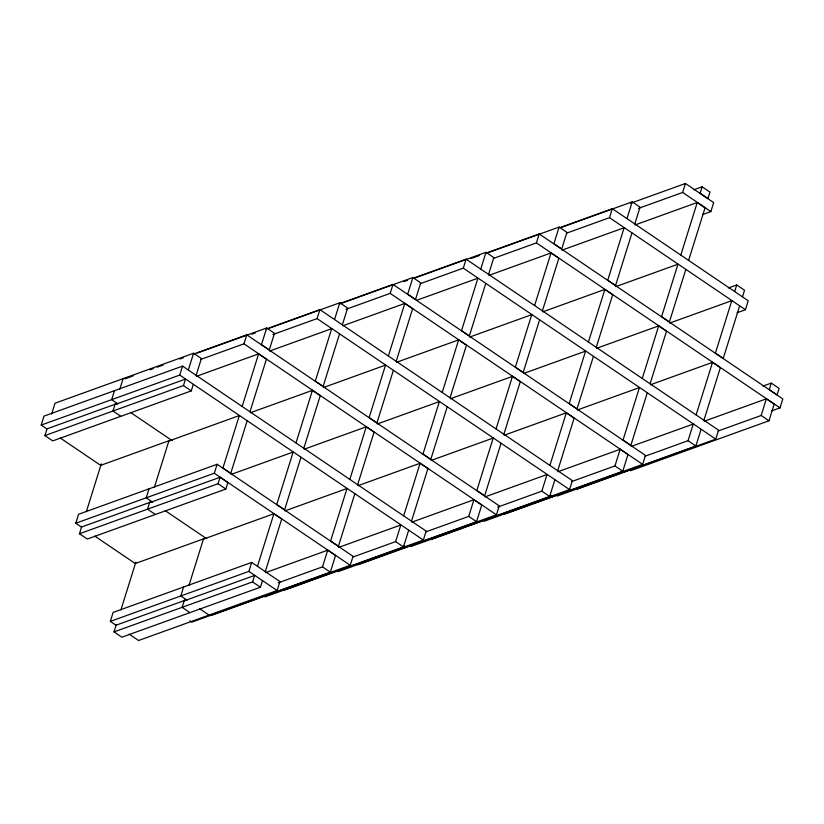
<?xml version="1.0" encoding="UTF-8"?>
<svg xmlns="http://www.w3.org/2000/svg" width="824" height="824" viewBox="0 0 824 824"><rect width="100%" height="100%" fill="white"/><g stroke="black" fill="none" stroke-linecap="round" stroke-linejoin="round"><path stroke-width="1.24" d="M117.317 403.472L46.855 428.902L41.2 425.081L44.002 416.11L182.557 366.113L426.142 531.089L423.351 540.06L284.795 590.056M193.3 384.406L191.281 390.885L52.726 440.892L44.898 435.587L47.143 428.398M51.644 414.019L55.012 403.224L193.568 353.228L201.386 358.522L196.184 375.178M114.464 390.679L111.662 399.65L118.048 403.966M151.884 501.631L81.421 527.061L75.767 523.24L78.568 514.269L217.124 464.273L353.033 556.324L350.241 565.285L211.686 615.291M115.236 403.822L112.991 411.011L120.819 416.316M119.727 389.443L123.095 378.659M149.577 502.702L220.049 477.271L227.867 482.565L225.848 489.044L87.293 539.04L79.465 533.746L81.761 526.392M86.365 511.673L101.3 463.84M41.2 425.081L179.756 375.075L182.557 366.113M149.031 488.838L146.229 497.809L152.605 502.125M44.898 435.587L183.453 385.581L185.482 379.112L115.01 404.543M188.366 369.883L193.568 353.228M186.451 599.79L115.978 625.22L110.334 621.389L113.135 612.428L251.691 562.421L279.933 581.548L277.132 590.52L138.576 640.516L129.224 634.192M149.855 501.816L147.558 509.17L155.386 514.475M154.366 487.375L169.013 440.5M262.434 580.724L260.415 587.203L121.859 637.199L114.031 631.905L116.328 624.561M120.922 609.863L135.836 562.123M200.974 359.346L243.976 343.824L246.778 334.863L499.251 505.864L496.45 514.825L357.894 564.831M75.767 523.24L214.322 473.233L217.124 464.273M183.597 586.997L180.796 595.958L187.079 600.212M79.465 533.746L218.02 483.739L220.049 477.271M242.194 406.345L258.592 353.877L266.409 359.182L250.022 411.65M266.677 327.993L261.466 344.648L269.293 349.953L274.495 333.287L266.677 327.993L197.4 352.991M184.422 599.985L182.125 607.329L189.942 612.634M188.933 585.524L203.538 538.772M247.138 420.868L230.751 473.337L222.933 468.042L239.321 415.574L168.848 441.005M272.888 334.544L317.086 318.6L319.887 309.628L572.361 480.629L569.559 489.6L431.003 539.596M110.334 621.389L248.889 571.393L251.691 562.421M114.031 631.905L252.587 581.899L254.616 575.43L184.143 600.861M257.5 566.201L273.887 513.733L281.705 519.027L265.318 571.495M296.032 442.807L312.43 390.349L320.248 395.644L303.86 448.112M334.575 319.424L339.787 302.769L347.604 308.063L342.403 324.718M300.976 457.341L284.589 509.798L276.761 504.504L293.159 452.036L231.05 474.449M339.519 333.947L323.132 386.415L315.304 381.121L331.701 328.652L269.592 351.065M345.998 309.319L390.195 293.365L392.997 284.404L645.47 455.404L642.669 464.365L504.113 514.372M278.327 582.805L322.514 566.85L327.725 550.195L335.543 555.489L330.342 572.155L191.786 622.161L189.829 620.832M349.87 479.269L366.258 426.811L374.086 432.106L357.698 484.574M388.413 355.886L404.8 303.417L412.628 308.722L396.241 361.18M412.886 277.534L407.684 294.189L415.512 299.493L420.714 282.828L412.886 277.534L340.034 303.829M354.814 493.803L338.427 546.271L330.599 540.966L346.997 488.498L284.888 510.911M393.357 370.409L376.97 422.877L369.142 417.583L385.529 365.114L323.43 387.527M420.302 283.652L463.304 268.13L466.106 259.169L718.579 430.169L715.778 439.13L577.222 489.137M352.631 557.137L395.623 541.625L400.825 524.97L338.726 547.383M403.709 515.742L420.096 463.273L427.924 468.568L411.537 521.036M442.251 392.348L458.638 339.879L466.466 345.184L450.079 397.652M480.794 268.964L485.995 252.309L493.823 257.603L488.622 274.258M264.895 596.926L403.451 546.92L408.653 530.265M447.195 406.881L430.808 459.339L422.98 454.045L439.367 401.576L377.268 423.989M485.738 283.487L469.35 335.955L461.522 330.661L477.91 278.193L417.006 300.173M493.401 258.427L536.414 242.905L539.205 233.944L782.8 398.919L779.998 407.89L771.635 410.908M425.74 531.913L468.732 516.391L473.934 499.735L481.762 505.03L476.56 521.695L338.005 571.691L336.048 570.373M496.089 428.81L512.476 376.352L520.304 381.646L503.917 434.114M534.632 305.426L551.019 252.958L558.847 258.262L542.46 310.72M559.105 227.074L553.903 243.729L561.731 249.033L566.933 232.368L559.105 227.074L486.253 253.37M501.033 443.343L484.646 495.801L476.818 490.507L493.205 438.038L431.107 460.451M539.576 319.949L523.188 372.417L515.361 367.123L531.748 314.655L469.649 337.067M566.51 233.192L609.523 217.67L612.314 208.709L748.233 300.76L745.432 309.731L737.068 312.749M497.655 507.11L541.842 491.166L547.043 474.5L484.945 496.923M549.927 465.282L566.315 412.814L574.143 418.108L557.755 470.576M588.47 341.888L604.857 289.42L612.685 294.724L596.298 347.192M627.013 218.504L632.214 201.839L640.042 207.143L634.83 223.798M411.114 546.466L549.67 496.46L554.871 479.805M593.414 356.411L577.027 408.879L569.199 403.585L585.586 351.117L523.487 373.529M631.957 233.027L615.559 285.495L607.741 280.201L624.129 227.733L562.019 250.146M638.425 208.4L682.622 192.445L685.424 183.484L713.666 202.611L710.865 211.572L702.501 214.59M571.959 481.453L614.951 465.931L620.153 449.276L627.981 454.57L622.769 471.235L484.213 521.231M642.308 378.35L658.695 325.892L666.523 331.186L650.126 383.654M680.851 254.966L697.238 202.498L705.056 207.803L688.668 260.26M702.141 186.801L700.122 193.269L707.94 198.574L709.969 192.095L702.141 186.801L693.787 189.819M647.252 392.883L630.865 445.341L623.037 440.047L639.424 387.579L577.325 409.992M685.795 269.489L669.397 321.957L661.579 316.663L677.967 264.195L615.858 286.608M645.068 456.218L688.061 440.706L693.262 424.041L631.153 446.454M696.146 414.822L712.533 362.354L720.361 367.648L703.964 420.116M734.689 291.428L736.707 284.96L744.536 290.254L742.506 296.733M555.366 494.678L557.323 496.007L695.878 446L701.09 429.345M739.622 305.951L723.235 358.419L715.417 353.125L731.805 300.657L669.696 323.07M718.168 430.993L761.17 415.471L766.371 398.816L774.189 404.11L768.988 420.776L630.432 470.772M771.274 383.108L769.256 389.587L777.073 394.881L779.102 388.413L771.274 383.108L762.921 386.126M124.939 378.834L133.303 375.816M150.02 369.78L153.604 368.483M157.188 367.195L163.162 365.042M179.879 359.007L183.464 357.709M194.217 353.826L246.778 334.863M251.794 334.204L255.378 332.906M266.131 329.034L319.887 309.628M269.314 328.199L339.787 302.769M339.241 303.798L392.997 284.404M403.987 281.592L407.571 280.294M413.545 278.141L466.106 259.169M415.533 277.739L485.995 252.309M471.122 258.509L479.486 255.492M485.46 253.339L539.205 233.944M559.754 227.682L612.314 208.709M561.752 227.27L632.214 201.839M630.473 203.312L685.424 183.484M196.483 376.29L258.592 353.877M342.702 325.83L404.8 303.417M488.92 275.371L551.019 252.958M635.129 224.911L697.238 202.498M171.155 439.934L100.683 465.364L60.224 437.966M250.321 412.762L312.43 390.349M396.54 362.303L458.638 339.879M542.759 311.832L604.857 289.42M728.354 287.978L736.707 284.96M304.159 449.224L366.258 426.811M450.378 398.764L512.476 376.352M596.586 348.305L658.695 325.892M205.722 538.093L135.249 563.523L94.791 536.125M203.415 539.164L273.887 513.733M357.997 485.686L420.096 463.273M504.216 435.227L566.315 412.814M650.424 384.767L712.533 362.354M265.616 572.608L327.725 550.195M411.835 522.148L473.934 499.735M558.054 471.688L620.153 449.276M704.263 421.229L766.371 398.816M682.622 192.445L710.865 211.572M609.523 217.67L745.432 309.731M536.414 242.905L779.998 407.89M761.17 415.471L768.988 420.776M463.304 268.13L715.778 439.13M688.061 440.706L695.878 446M390.195 293.365L642.669 464.365M614.951 465.931L622.769 471.235M317.086 318.6L569.559 489.6M550.35 495.337L552.307 496.666M541.842 491.166L549.67 496.46M243.976 343.824L496.45 514.825M468.732 516.391L476.56 521.695M179.756 375.075L423.351 540.06M183.453 385.581L191.281 390.885M404.131 545.797L406.088 547.126M395.623 541.625L403.451 546.92M130.697 412.536L172.298 440.716M214.322 473.233L350.241 565.285M218.02 483.739L225.848 489.044M322.514 566.85L330.342 572.155M165.253 510.695L206.752 538.793M248.889 571.393L277.132 590.52M252.587 581.899L260.415 587.203M199.624 608.709L209.038 615.085"/></g></svg>
